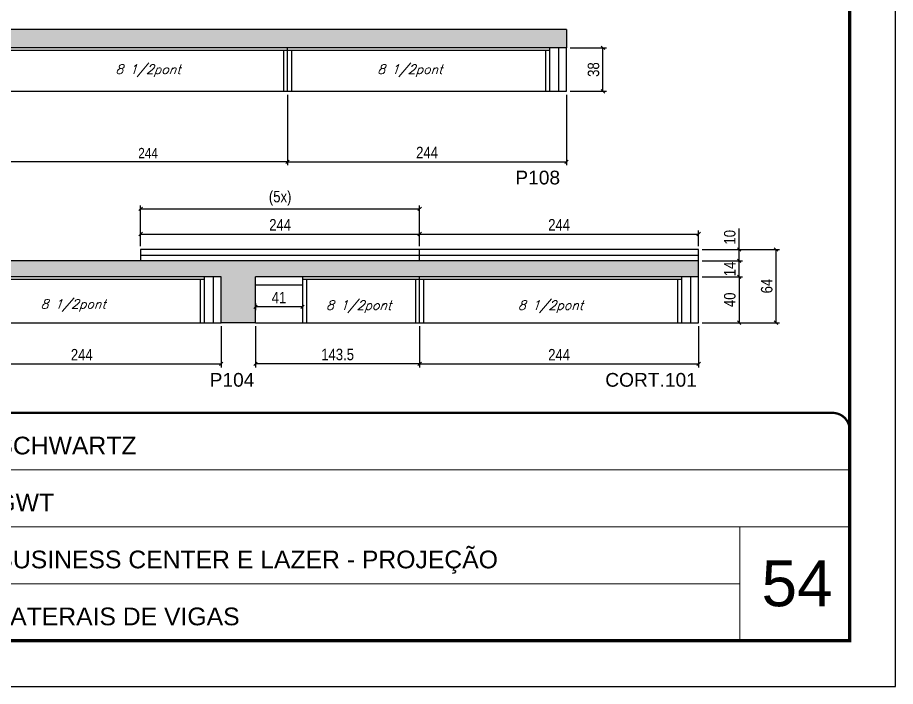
# Model space of a CAD drawing. Extents: x 2603 to 22413, y 1253 to 30260.
# Drawn here: x 4905 to 5673, y 13888 to 14473 of the extents above; entities that cross this region are included whole.
import ezdxf

# ---------------------------------------------------------------- set-up
doc = ezdxf.new("R2010")
doc.units = 0
doc.linetypes.add('CONTINUO', pattern=[0])
doc.linetypes.add('DASHED', pattern=[0.75, 0.5, -0.25])
for name, color, linetype in [('5', 5, 'Continuous'), ('COTA', 241, 'Continuous'), ('Painéis', 200, 'Continuous'), ('SARR_2.2x10', 60, 'Continuous'), ('SARR_2.2x7', 40, 'Continuous'), ('SARR_3.5x7', 81, 'Continuous'), ('texto', 7, 'Continuous')]:
    doc.layers.add(name, color=color, linetype=linetype)
for name, color, linetype, lineweight in [('CARIMBO', 255, 'Continuous', 9), ('Folhas', 255, 'Continuous', 9), ('SARRAFO DE PRESSAO', 251, 'DASHED', 9)]:
    doc.layers.add(name, color=color, linetype=linetype, lineweight=lineweight)
doc.layers.add('Laje_Perimetro', color=7, linetype='Continuous', plot=False)
doc.styles.add('ARIAL', font='arial.ttf')
doc.styles.add('COTA TECNICA', font='techl___.ttf', dxfattribs={"height": 10})
doc.styles.add('COTA TECNICA-50', font='techl___.ttf', dxfattribs={"height": 9})
doc.styles.add('Romans', font='romans.shx')
doc.styles.get("Standard").update_dxf_attribs({"font": 'arial.ttf'})
doc.dimstyles.new('COTA PAINEL-50', dxfattribs={"dimtxt": 9, "dimasz": 3, "dimexe": 3, "dimexo": 3, "dimgap": 3, "dimtad": 1, "dimdec": 1, "dimzin": 12, "dimdsep": 46, "dimtxsty": 'COTA TECNICA-50', "dimblk1": 'OBLIQUE', "dimblk2": 'OBLIQUE', "dimsah": 1, "dimcen": 0.9, "dimclrd": 4, "dimclre": 4, "dimclrt": 240, "dimadec": 1, "dimazin": 3, "dimtfac": 1, "dimtdec": 1, "dimtmove": 0, "dimatfit": 3, "dimfxl": 1, "dimtolj": 1, "dimtzin": 12, "dimarcsym": 0})
doc.dimstyles.new('PAINEL', dxfattribs={"dimtxt": 10, "dimasz": 3, "dimexe": 3, "dimexo": 3, "dimgap": 3, "dimtad": 1, "dimdec": 1, "dimzin": 12, "dimdsep": 46, "dimtxsty": 'COTA TECNICA', "dimblk1": 'OBLIQUE', "dimblk2": 'OBLIQUE', "dimsah": 1, "dimcen": 0.9, "dimclrd": 4, "dimclre": 4, "dimclrt": 240, "dimadec": 1, "dimazin": 3, "dimtfac": 1, "dimtdec": 1, "dimtmove": 0, "dimatfit": 3, "dimfxl": 1, "dimtolj": 1, "dimtzin": 12, "dimarcsym": 0})

# ---------------------------------------------------------------- blocks, each defined once
blk = doc.blocks.new('9999999999')
at = {"color": 30, "linetype": 'CONTINUO'}
for p, q in [((98564.56, 34379.64), (99583.98, 34379.64)), ((98564.56, 34329.83), (99487.98, 34329.83)), ((99583.98, 34329.83), (99487.98, 34329.83)), ((99487.98, 34329.83), (99487.98, 34230.21)), ((98564.56, 34280.02), (99487.98, 34280.02))]:
    blk.add_line(p, q, dxfattribs=at)
at = {"color": 30, "linetype": 'CONTINUO', "const_width": 2}
blk.add_lwpolyline([(99583.98, 34230.21), (99583.98, 34414.45, 0.414214), (99568.98, 34429.45), (98228.98, 34429.45, 0.414214), (98213.98, 34414.45), (98213.98, 34245.21, 0.414214), (98228.98, 34230.21), (99583.98, 34230.21)], format="xyb", dxfattribs=at)
at = {"layer": 'Folhas'}
blk.add_lwpolyline([(98138.98, 34190.21), (99623.98, 34190.21), (99623.98, 35240.21), (98138.98, 35240.21)], close=True, dxfattribs=at)
at = {"layer": 'Folhas', "color": 30, "const_width": 3}
blk.add_lwpolyline([(98213.98, 34230.21), (99583.98, 34230.21), (99583.98, 35200.21), (98213.98, 35200.21)], close=True, dxfattribs=at)
at = {"color": 7, "linetype": 'Continuous', "ltscale": 5, "style": 'ARIAL'}
for s, height, p in [('SCHWARTZ', 15.483, (98837.68, 34393.13)), ('GWT', 15.483, (98837.68, 34343.32)), ('BUSINESS CENTER E LAZER - PROJEÇÃO', 15.4829, (98837.68, 34293.51)), ('LATERAIS DE VIGAS', 15.4829, (98837.68, 34243.7))]:
    blk.add_text(s, height=height, dxfattribs=at).set_placement(p)
blk = doc.blocks.new('_Oblique')
at = {"color": 0, "linetype": 'ByBlock', "lineweight": -2}
blk.add_line((-0.5, -0.5), (0.5, 0.5), dxfattribs=at)
blk = doc.blocks.new('*D340')
at = {"layer": 'COTA', "color": 4, "linetype": 'ByBlock', "lineweight": -2, "transparency": 16777216}
for p, q in [((4897.34, 14405.17), (4897.34, 14343.58)), ((5141.34, 14405.17), (5141.34, 14343.58)), ((5141.34, 14346.58), (4897.34, 14346.58))]:
    blk.add_line(p, q, dxfattribs=at)
at = {"layer": 'Defpoints', "color": 0, "linetype": 'ByBlock', "transparency": 16777216}
for p in [(4897.34, 14408.17), (5141.34, 14408.17), (4897.34, 14346.58)]:
    blk.add_point(p, dxfattribs=at)
at = {"layer": 'COTA', "color": 4, "linetype": 'ByBlock', "lineweight": -2, "transparency": 16777216, "xscale": 3, "yscale": 3, "zscale": 3, "rotation": 180}
blk.add_blockref('_Oblique', (4897.34, 14346.58), dxfattribs=at)
at = {"layer": 'COTA', "color": 4, "linetype": 'ByBlock', "lineweight": -2, "transparency": 16777216, "xscale": 3, "yscale": 3, "zscale": 3}
blk.add_blockref('_Oblique', (5141.34, 14346.58), dxfattribs=at)
at = {"layer": 'COTA', "color": 240, "linetype": 'ByBlock', "transparency": 16777216, "insert": (5019.34, 14354.14), "char_height": 9, "attachment_point": 5, "style": 'COTA TECNICA-50'}
blk.add_mtext('\\A1;244', dxfattribs=at)
blk = doc.blocks.new('*D1832')
at = {"layer": 'COTA', "color": 4, "linetype": 'ByBlock', "lineweight": -2, "transparency": 16777216}
for p, q in [((5141.34, 14405.17), (5141.34, 14343.58)), ((5385.34, 14405.17), (5385.34, 14343.58)), ((5141.34, 14346.58), (5385.34, 14346.58))]:
    blk.add_line(p, q, dxfattribs=at)
at = {"layer": 'Defpoints', "color": 0, "linetype": 'ByBlock', "transparency": 16777216}
for p in [(5141.34, 14408.17), (5385.34, 14408.17), (5385.34, 14346.58)]:
    blk.add_point(p, dxfattribs=at)
at = {"layer": 'COTA', "color": 4, "linetype": 'ByBlock', "lineweight": -2, "transparency": 16777216, "xscale": 3, "yscale": 3, "zscale": 3, "rotation": 180}
blk.add_blockref('_Oblique', (5141.34, 14346.58), dxfattribs=at)
at = {"layer": 'COTA', "color": 4, "linetype": 'ByBlock', "lineweight": -2, "transparency": 16777216, "xscale": 3, "yscale": 3, "zscale": 3}
blk.add_blockref('_Oblique', (5385.34, 14346.58), dxfattribs=at)
at = {"layer": 'COTA', "color": 240, "linetype": 'ByBlock', "transparency": 16777216, "insert": (5263.34, 14354.65), "char_height": 10, "attachment_point": 5, "style": 'COTA TECNICA'}
blk.add_mtext('\\A1;244', dxfattribs=at)
blk = doc.blocks.new('*D1836')
at = {"layer": 'COTA', "color": 4, "linetype": 'ByBlock', "lineweight": -2, "transparency": 16777216}
for p, q in [((5256.84, 14202.83), (5256.84, 14166.74)), ((5500.84, 14202.83), (5500.84, 14166.74)), ((5256.84, 14169.74), (5500.84, 14169.74))]:
    blk.add_line(p, q, dxfattribs=at)
at = {"layer": 'Defpoints', "color": 0, "linetype": 'ByBlock', "transparency": 16777216}
for p in [(5256.84, 14205.83), (5500.84, 14205.83), (5500.84, 14169.74)]:
    blk.add_point(p, dxfattribs=at)
at = {"layer": 'COTA', "color": 4, "linetype": 'ByBlock', "lineweight": -2, "transparency": 16777216, "xscale": 3, "yscale": 3, "zscale": 3, "rotation": 180}
blk.add_blockref('_Oblique', (5256.84, 14169.74), dxfattribs=at)
at = {"layer": 'COTA', "color": 4, "linetype": 'ByBlock', "lineweight": -2, "transparency": 16777216, "xscale": 3, "yscale": 3, "zscale": 3}
blk.add_blockref('_Oblique', (5500.84, 14169.74), dxfattribs=at)
at = {"layer": 'COTA', "color": 240, "linetype": 'ByBlock', "transparency": 16777216, "insert": (5378.84, 14177.81), "char_height": 10, "attachment_point": 5, "style": 'COTA TECNICA'}
blk.add_mtext('\\A1;244', dxfattribs=at)
blk = doc.blocks.new('*D1837')
at = {"layer": 'COTA', "color": 4, "linetype": 'ByBlock', "lineweight": -2, "transparency": 16777216}
for p, q in [((5113.34, 14202.83), (5113.34, 14166.74)), ((5256.84, 14202.83), (5256.84, 14166.74)), ((5256.84, 14169.74), (5113.34, 14169.74))]:
    blk.add_line(p, q, dxfattribs=at)
at = {"layer": 'Defpoints', "color": 0, "linetype": 'ByBlock', "transparency": 16777216}
for p in [(5113.34, 14205.83), (5256.84, 14205.83), (5113.34, 14169.74)]:
    blk.add_point(p, dxfattribs=at)
at = {"layer": 'COTA', "color": 4, "linetype": 'ByBlock', "lineweight": -2, "transparency": 16777216, "xscale": 3, "yscale": 3, "zscale": 3, "rotation": 180}
blk.add_blockref('_Oblique', (5113.34, 14169.74), dxfattribs=at)
at = {"layer": 'COTA', "color": 4, "linetype": 'ByBlock', "lineweight": -2, "transparency": 16777216, "xscale": 3, "yscale": 3, "zscale": 3}
blk.add_blockref('_Oblique', (5256.84, 14169.74), dxfattribs=at)
at = {"layer": 'COTA', "color": 240, "linetype": 'ByBlock', "transparency": 16777216, "insert": (5185.09, 14177.96), "char_height": 10, "attachment_point": 5, "style": 'COTA TECNICA'}
blk.add_mtext('\\A1;143.5', dxfattribs=at)
blk = doc.blocks.new('*D1867')
at = {"layer": 'COTA', "color": 4, "linetype": 'ByBlock', "lineweight": -2, "transparency": 16777216}
for p, q in [((4839.34, 14202.83), (4839.34, 14166.74)), ((5083.34, 14202.83), (5083.34, 14166.74)), ((4839.34, 14169.74), (5083.34, 14169.74))]:
    blk.add_line(p, q, dxfattribs=at)
at = {"layer": 'Defpoints', "color": 0, "linetype": 'ByBlock', "transparency": 16777216}
for p in [(4839.34, 14205.83), (5083.34, 14205.83), (5083.34, 14169.74)]:
    blk.add_point(p, dxfattribs=at)
at = {"layer": 'COTA', "color": 4, "linetype": 'ByBlock', "lineweight": -2, "transparency": 16777216, "xscale": 3, "yscale": 3, "zscale": 3, "rotation": 180}
blk.add_blockref('_Oblique', (4839.34, 14169.74), dxfattribs=at)
at = {"layer": 'COTA', "color": 4, "linetype": 'ByBlock', "lineweight": -2, "transparency": 16777216, "xscale": 3, "yscale": 3, "zscale": 3}
blk.add_blockref('_Oblique', (5083.34, 14169.74), dxfattribs=at)
at = {"layer": 'COTA', "color": 240, "linetype": 'ByBlock', "transparency": 16777216, "insert": (4961.34, 14177.81), "char_height": 10, "attachment_point": 5, "style": 'COTA TECNICA'}
blk.add_mtext('\\A1;244', dxfattribs=at)
blk = doc.blocks.new('*D1870')
at = {"layer": 'COTA', "color": 4, "linetype": 'ByBlock', "lineweight": -2, "transparency": 16777216}
for p, q in [((5113.34, 14222.83), (5113.34, 14216.67)), ((5154.34, 14219.67), (5113.34, 14219.67)), ((5154.34, 14222.83), (5154.34, 14216.67))]:
    blk.add_line(p, q, dxfattribs=at)
at = {"layer": 'Defpoints', "color": 0, "linetype": 'ByBlock', "transparency": 16777216}
for p in [(5113.34, 14225.83), (5113.34, 14219.67), (5154.34, 14225.83)]:
    blk.add_point(p, dxfattribs=at)
at = {"layer": 'COTA', "color": 4, "linetype": 'ByBlock', "lineweight": -2, "transparency": 16777216, "xscale": 3, "yscale": 3, "zscale": 3, "rotation": 180}
blk.add_blockref('_Oblique', (5113.34, 14219.67), dxfattribs=at)
at = {"layer": 'COTA', "color": 4, "linetype": 'ByBlock', "lineweight": -2, "transparency": 16777216, "xscale": 3, "yscale": 3, "zscale": 3}
blk.add_blockref('_Oblique', (5154.34, 14219.67), dxfattribs=at)
at = {"layer": 'COTA', "color": 240, "linetype": 'ByBlock', "transparency": 16777216, "insert": (5133.84, 14227.75), "char_height": 10, "attachment_point": 5, "style": 'COTA TECNICA'}
blk.add_mtext('\\A1;41', dxfattribs=at)
blk = doc.blocks.new('*D344')
at = {"layer": 'COTA', "color": 4, "linetype": 'ByBlock', "lineweight": -2, "transparency": 16777216}
for p, q in [((5503.84, 14245.83), (5539.23, 14245.83)), ((5536.23, 14245.83), (5536.23, 14205.83)), ((5503.84, 14205.83), (5539.23, 14205.83))]:
    blk.add_line(p, q, dxfattribs=at)
at = {"layer": 'Defpoints', "color": 0, "linetype": 'ByBlock', "transparency": 16777216}
for p in [(5500.84, 14245.83), (5500.84, 14205.83), (5536.23, 14205.83)]:
    blk.add_point(p, dxfattribs=at)
at = {"layer": 'COTA', "color": 4, "linetype": 'ByBlock', "lineweight": -2, "transparency": 16777216, "xscale": 3, "yscale": 3, "zscale": 3}
for p, rotation in [((5536.23, 14245.83), 90), ((5536.23, 14205.83), 270)]:
    blk.add_blockref('_Oblique', p, dxfattribs=dict(at, rotation=rotation))
at = {"layer": 'COTA', "color": 240, "linetype": 'ByBlock', "transparency": 16777216, "insert": (5528.12, 14225.83), "char_height": 10, "attachment_point": 5, "rotation": 90, "style": 'COTA TECNICA'}
blk.add_mtext('\\A1;40', dxfattribs=at)
blk = doc.blocks.new('*D345')
at = {"layer": 'COTA', "color": 4, "linetype": 'ByBlock', "lineweight": -2, "transparency": 16777216}
for p, q in [((5503.84, 14259.83), (5539.23, 14259.83)), ((5536.23, 14245.83), (5536.23, 14259.83)), ((5503.84, 14245.83), (5539.23, 14245.83))]:
    blk.add_line(p, q, dxfattribs=at)
at = {"layer": 'Defpoints', "color": 0, "linetype": 'ByBlock', "transparency": 16777216}
for p in [(5500.84, 14259.83), (5536.23, 14259.83), (5500.84, 14245.83)]:
    blk.add_point(p, dxfattribs=at)
at = {"layer": 'COTA', "color": 4, "linetype": 'ByBlock', "lineweight": -2, "transparency": 16777216, "xscale": 3, "yscale": 3, "zscale": 3}
for p, rotation in [((5536.23, 14259.83), 90), ((5536.23, 14245.83), 270)]:
    blk.add_blockref('_Oblique', p, dxfattribs=dict(at, rotation=rotation))
at = {"layer": 'COTA', "color": 240, "linetype": 'ByBlock', "transparency": 16777216, "insert": (5528.15, 14252.83), "char_height": 10, "attachment_point": 5, "rotation": 90, "style": 'COTA TECNICA'}
blk.add_mtext('\\A1;14', dxfattribs=at)
blk = doc.blocks.new('*D346')
at = {"layer": 'COTA', "color": 4, "linetype": 'ByBlock', "lineweight": -2, "transparency": 16777216}
for p, q in [((5503.84, 14269.83), (5571.54, 14269.83)), ((5568.54, 14205.83), (5568.54, 14269.83)), ((5503.84, 14205.83), (5571.54, 14205.83))]:
    blk.add_line(p, q, dxfattribs=at)
at = {"layer": 'Defpoints', "color": 0, "linetype": 'ByBlock', "transparency": 16777216}
for p in [(5500.84, 14269.83), (5568.54, 14269.83), (5500.84, 14205.83)]:
    blk.add_point(p, dxfattribs=at)
at = {"layer": 'COTA', "color": 4, "linetype": 'ByBlock', "lineweight": -2, "transparency": 16777216, "xscale": 3, "yscale": 3, "zscale": 3}
for p, rotation in [((5568.54, 14269.83), 90), ((5568.54, 14205.83), 270)]:
    blk.add_blockref('_Oblique', p, dxfattribs=dict(at, rotation=rotation))
at = {"layer": 'COTA', "color": 240, "linetype": 'ByBlock', "transparency": 16777216, "insert": (5560.44, 14237.83), "char_height": 10, "attachment_point": 5, "rotation": 90, "style": 'COTA TECNICA'}
blk.add_mtext('\\A1;64', dxfattribs=at)
blk = doc.blocks.new('*D1875')
at = {"layer": 'COTA', "color": 4, "linetype": 'ByBlock', "lineweight": -2, "transparency": 16777216}
for p, q in [((5012.84, 14272.83), (5012.84, 14286.36)), ((5012.84, 14283.36), (5256.84, 14283.36)), ((5256.84, 14272.83), (5256.84, 14286.36))]:
    blk.add_line(p, q, dxfattribs=at)
at = {"layer": 'Defpoints', "color": 0, "linetype": 'ByBlock', "transparency": 16777216}
for p in [(5256.84, 14283.36), (5012.84, 14269.83), (5256.84, 14269.83)]:
    blk.add_point(p, dxfattribs=at)
at = {"layer": 'COTA', "color": 4, "linetype": 'ByBlock', "lineweight": -2, "transparency": 16777216, "xscale": 3, "yscale": 3, "zscale": 3, "rotation": 180}
blk.add_blockref('_Oblique', (5012.84, 14283.36), dxfattribs=at)
at = {"layer": 'COTA', "color": 4, "linetype": 'ByBlock', "lineweight": -2, "transparency": 16777216, "xscale": 3, "yscale": 3, "zscale": 3}
blk.add_blockref('_Oblique', (5256.84, 14283.36), dxfattribs=at)
at = {"layer": 'COTA', "color": 240, "linetype": 'ByBlock', "transparency": 16777216, "insert": (5134.84, 14291.43), "char_height": 10, "attachment_point": 5, "style": 'COTA TECNICA'}
blk.add_mtext('\\A1;244', dxfattribs=at)
blk = doc.blocks.new('*D1876')
at = {"layer": 'COTA', "color": 4, "linetype": 'ByBlock', "lineweight": -2, "transparency": 16777216}
for p, q in [((5256.84, 14272.83), (5256.84, 14286.36)), ((5256.84, 14283.36), (5500.84, 14283.36)), ((5500.84, 14272.83), (5500.84, 14286.36))]:
    blk.add_line(p, q, dxfattribs=at)
at = {"layer": 'Defpoints', "color": 0, "linetype": 'ByBlock', "transparency": 16777216}
for p in [(5500.84, 14283.36), (5256.84, 14269.83), (5500.84, 14269.83)]:
    blk.add_point(p, dxfattribs=at)
at = {"layer": 'COTA', "color": 4, "linetype": 'ByBlock', "lineweight": -2, "transparency": 16777216, "xscale": 3, "yscale": 3, "zscale": 3, "rotation": 180}
blk.add_blockref('_Oblique', (5256.84, 14283.36), dxfattribs=at)
at = {"layer": 'COTA', "color": 4, "linetype": 'ByBlock', "lineweight": -2, "transparency": 16777216, "xscale": 3, "yscale": 3, "zscale": 3}
blk.add_blockref('_Oblique', (5500.84, 14283.36), dxfattribs=at)
at = {"layer": 'COTA', "color": 240, "linetype": 'ByBlock', "transparency": 16777216, "insert": (5378.84, 14291.43), "char_height": 10, "attachment_point": 5, "style": 'COTA TECNICA'}
blk.add_mtext('\\A1;244', dxfattribs=at)
blk = doc.blocks.new('*D1877')
at = {"layer": 'COTA', "color": 4, "linetype": 'ByBlock', "lineweight": -2, "transparency": 16777216}
for p, q in [((5536.23, 14269.83), (5536.23, 14288.26)), ((5503.84, 14269.83), (5539.23, 14269.83)), ((5536.23, 14259.83), (5536.23, 14269.83)), ((5503.84, 14259.83), (5539.23, 14259.83))]:
    blk.add_line(p, q, dxfattribs=at)
at = {"layer": 'Defpoints', "color": 0, "linetype": 'ByBlock', "transparency": 16777216}
for p in [(5500.84, 14269.83), (5536.23, 14269.83), (5500.84, 14259.83)]:
    blk.add_point(p, dxfattribs=at)
at = {"layer": 'COTA', "color": 4, "linetype": 'ByBlock', "lineweight": -2, "transparency": 16777216, "xscale": 3, "yscale": 3, "zscale": 3}
for p, rotation in [((5536.23, 14269.83), 90), ((5536.23, 14259.83), 270)]:
    blk.add_blockref('_Oblique', p, dxfattribs=dict(at, rotation=rotation))
at = {"layer": 'COTA', "color": 240, "linetype": 'ByBlock', "transparency": 16777216, "insert": (5528.12, 14280.54), "char_height": 10, "attachment_point": 5, "rotation": 90, "style": 'COTA TECNICA'}
blk.add_mtext('\\A1;10', dxfattribs=at)
blk = doc.blocks.new('*D1878')
at = {"layer": 'COTA', "color": 4, "linetype": 'ByBlock', "lineweight": -2, "transparency": 16777216}
for p, q in [((5012.84, 14272.83), (5012.84, 14308.38)), ((5012.84, 14305.38), (5256.84, 14305.38)), ((5256.84, 14272.83), (5256.84, 14308.38))]:
    blk.add_line(p, q, dxfattribs=at)
at = {"layer": 'Defpoints', "color": 0, "linetype": 'ByBlock', "transparency": 16777216}
for p in [(5256.84, 14305.38), (5012.84, 14269.83), (5256.84, 14269.83)]:
    blk.add_point(p, dxfattribs=at)
at = {"layer": 'COTA', "color": 4, "linetype": 'ByBlock', "lineweight": -2, "transparency": 16777216, "xscale": 3, "yscale": 3, "zscale": 3, "rotation": 180}
blk.add_blockref('_Oblique', (5012.84, 14305.38), dxfattribs=at)
at = {"layer": 'COTA', "color": 4, "linetype": 'ByBlock', "lineweight": -2, "transparency": 16777216, "xscale": 3, "yscale": 3, "zscale": 3}
blk.add_blockref('_Oblique', (5256.84, 14305.38), dxfattribs=at)
at = {"layer": 'COTA', "color": 240, "linetype": 'ByBlock', "transparency": 16777216, "insert": (5134.84, 14314.6), "char_height": 10, "attachment_point": 5, "style": 'COTA TECNICA'}
blk.add_mtext('\\A1;(5x)', dxfattribs=at)
blk = doc.blocks.new('*D3290')
at = {"layer": 'COTA', "color": 4, "lineweight": -2, "transparency": 16777216}
for p, q in [((5388.34, 14446.17), (5420.16, 14446.17)), ((5417.16, 14408.17), (5417.16, 14446.17)), ((5388.34, 14408.17), (5420.16, 14408.17))]:
    blk.add_line(p, q, dxfattribs=at)
at = {"layer": 'Defpoints', "color": 0, "transparency": 16777216}
for p in [(5385.34, 14446.17), (5417.16, 14446.17), (5385.34, 14408.17)]:
    blk.add_point(p, dxfattribs=at)
at = {"layer": 'COTA', "color": 4, "lineweight": -2, "transparency": 16777216, "xscale": 3, "yscale": 3, "zscale": 3}
for p, rotation in [((5417.16, 14446.17), 90), ((5417.16, 14408.17), 270)]:
    blk.add_blockref('_Oblique', p, dxfattribs=dict(at, rotation=rotation))
at = {"layer": 'COTA', "color": 240, "transparency": 16777216, "insert": (5408.92, 14427.17), "char_height": 10, "attachment_point": 5, "rotation": 90, "style": 'COTA TECNICA'}
blk.add_mtext('\\A1;38', dxfattribs=at)

msp = doc.modelspace()

# ---------------------------------------------------------------- hatches: boundary and pattern name
at = {"layer": 'COTA', "linetype": 'ByBlock'}
h = msp.add_hatch(dxfattribs=at)
h.set_pattern_fill('AR-CONC', color=256, scale=0.03)
h.set_pattern_definition([(50, (-126083.1287, -6396.453), (5.46554007, -0.47817257), [0.5715, -6.2865]), (355, (-126083.1287, -6396.453), (-1.05730264, 5.73170536), [0.4572, -5.02921753]), (100.4514447, (-126082.673, -6396.493), (4.40823741, 5.25353256), [0.48570026, -5.34270734]), (46.1842, (-126083.129, -6394.929), (8.13237123, -1.26126984), [0.85725, -9.42975]), (96.6355576, (-126082.451, -6395.034), (7.122124, 7.42278374), [0.7285507, -8.01406824]), (351.184151, (-126083.129, -6394.929), (7.122124, 7.42278374), [0.685799, -7.54379196]), (21, (-126082.3667, -6395.31), (4.54843174, -3.06795595), [0.5715, -6.2865]), (326, (-126082.3667, -6395.31), (1.85406085, 5.52563898), [0.4572, -5.0292]), (71.451445, (-126081.9876, -6395.566), (6.40249258, 2.45768307), [0.48570026, -5.34269813]), (37.5, (-126083.1287, -6396.453), (0.092658098, 2.536651166), [0, -4.96824, 0, -5.1054, 0, -5.04825]), (7.5, (-126083.1287, -6396.453), (2.004589875, 3.005417245), [0, -2.91084, 0, -4.85394, 0, -1.92405]), (327.5, (-126084.828, -6396.453), (4.067717855, -0.17186232), [0, -1.905, 0, -5.9436, 0, -7.8867]), (317.5, (-126085.59, -6396.453), (4.44387544, 0.76279473), [0, -2.4765, 0, -3.94716, 0, -5.6007])])
h.paths.add_polyline_path([(4643.34, 14462.17), (4643.34, 14446.17), (5385.34, 14446.17), (5385.34, 14462.17)])
h = msp.add_hatch(dxfattribs=at)
h.set_pattern_fill('AR-CONC', color=256, scale=0.03)
h.set_pattern_definition([(50, (-129311.1966, -7087.383), (5.46554007, -0.47817257), [0.5715, -6.2865]), (355, (-129311.1966, -7087.383), (-1.05730264, 5.73170536), [0.4572, -5.02921753]), (100.4514447, (-129310.741, -7087.423), (4.40823741, 5.25353256), [0.48570026, -5.34270734]), (46.1842, (-129311.1966, -7085.859), (8.13237123, -1.26126984), [0.85725, -9.42975]), (96.6355576, (-129310.519, -7085.964), (7.122124, 7.42278374), [0.7285507, -8.01406824]), (351.184151, (-129311.1966, -7085.859), (7.122124, 7.42278374), [0.685799, -7.54379196]), (21, (-129310.4346, -7086.24), (4.54843174, -3.06795595), [0.5715, -6.2865]), (326, (-129310.4346, -7086.24), (1.85406085, 5.52563898), [0.4572, -5.0292]), (71.451445, (-129310.0555, -7086.4956), (6.40249258, 2.45768307), [0.48570026, -5.34269813]), (37.5, (-129311.1966, -7087.383), (0.092658098, 2.536651166), [0, -4.96824, 0, -5.1054, 0, -5.04825]), (7.5, (-129311.1966, -7087.383), (2.004589875, 3.005417245), [0, -2.91084, 0, -4.85394, 0, -1.92405]), (327.5, (-129312.8958, -7087.383), (4.067717855, -0.17186232), [0, -1.905, 0, -5.9436, 0, -7.8867]), (317.5, (-129313.6578, -7087.383), (4.44387544, 0.76279473), [0, -2.4765, 0, -3.94716, 0, -5.6007])])
h.paths.add_polyline_path([(4643.34, 14259.83), (4643.34, 14245.83), (5083.34, 14245.83), (5083.34, 14205.83), (5113.34, 14205.83), (5113.34, 14245.83), (5500.84, 14245.83), (5500.84, 14259.83)])

# ---------------------------------------------------------------- linework, layer by layer
for p, q in [((5385.34, 14462.17), (4824.84, 14462.17)), ((5385.34, 14462.17), (5385.34, 14446.17)), ((5012.84, 14259.83), (4643.34, 14259.83)), ((5500.84, 14245.83), (5500.84, 14259.83)), ((5113.34, 14205.83), (5083.34, 14205.83))]:
    msp.add_line(p, q, dxfattribs=at)
at = {"layer": 'Laje_Perimetro'}
msp.add_lwpolyline([(5672.97, 14937.7), (4187.97, 14937.7), (4187.97, 13887.7), (5672.97, 13887.7)], close=True, dxfattribs=at)
at = {"layer": 'Painéis', "linetype": 'Continuous'}
for p, q in [((5385.34, 14446.17), (4643.34, 14446.17)), ((5141.34, 14408.17), (5141.34, 14446.17)), ((5385.34, 14408.17), (5385.34, 14446.17)), ((4643.34, 14408.17), (5385.34, 14408.17)), ((5500.84, 14269.83), (5012.84, 14269.83)), ((5012.84, 14269.83), (5012.84, 14259.83)), ((5256.84, 14259.83), (5256.84, 14269.83)), ((5500.84, 14259.83), (5500.84, 14269.83)), ((5500.84, 14259.83), (5012.84, 14259.83)), ((5083.34, 14245.83), (4643.34, 14245.83)), ((5083.34, 14205.83), (5083.34, 14245.83)), ((5500.84, 14245.83), (5113.34, 14245.83)), ((5113.34, 14205.83), (5113.34, 14245.83)), ((5256.84, 14205.83), (5256.84, 14245.83)), ((5500.84, 14205.83), (5500.84, 14245.83)), ((4643.34, 14205.83), (5083.34, 14205.83)), ((5113.34, 14205.83), (5500.84, 14205.83))]:
    msp.add_line(p, q, dxfattribs=at)
at = {"layer": 'SARR_2.2x10', "linetype": 'ByBlock'}
for p, q in [((5012.84, 14264.83), (5256.84, 14264.83)), ((5256.84, 14264.83), (5500.84, 14264.83))]:
    msp.add_line(p, q, dxfattribs=at)
at = {"layer": 'SARR_2.2x7', "linetype": 'Continuous'}
for p, q in [((5141.34, 14443.97), (4897.34, 14443.97)), ((5370.34, 14443.97), (5141.34, 14443.97)), ((5378.34, 14446.17), (5378.34, 14408.17)), ((5068.34, 14243.63), (4839.34, 14243.63)), ((5076.34, 14245.83), (5076.34, 14205.83)), ((5256.84, 14243.63), (5154.34, 14243.63)), ((5485.84, 14243.63), (5256.84, 14243.63)), ((5493.84, 14245.83), (5493.84, 14205.83)), ((5113.34, 14238.83), (5154.34, 14238.83))]:
    msp.add_line(p, q, dxfattribs=at)
at = {"layer": 'SARR_3.5x7'}
for p, q in [((5137.84, 14443.97), (5137.84, 14408.17)), ((5144.84, 14443.97), (5144.84, 14408.17)), ((5366.84, 14443.97), (5366.84, 14408.17)), ((5370.34, 14446.17), (5370.34, 14408.17)), ((5064.84, 14243.63), (5064.84, 14205.83)), ((5068.34, 14245.83), (5068.34, 14205.83)), ((5154.34, 14245.83), (5154.34, 14205.83)), ((5157.84, 14243.63), (5157.84, 14205.83)), ((5253.34, 14243.63), (5253.34, 14205.83)), ((5260.34, 14243.63), (5260.34, 14205.83)), ((5482.34, 14243.63), (5482.34, 14205.83)), ((5485.84, 14245.83), (5485.84, 14205.83))]:
    msp.add_line(p, q, dxfattribs=at)

# ---------------------------------------------------------------- block references
at = {"layer": 'SARRAFO DE PRESSAO', "color": 6, "linetype": 'ByBlock'}
msp.add_blockref('9999999999', (-93951.01, -20302.51), dxfattribs=at)

# ---------------------------------------------------------------- texts
at = {"layer": '5', "linetype": 'Continuous'}
for s, rotation, p in [('P108', 359.99996, (5340.52, 14326.75)), ('P104', 0.00004, (5073.16, 14149.84)), ('CORT.101', 0.00004, (5419.17, 14149.84))]:
    msp.add_text(s, height=12, rotation=rotation, dxfattribs=at).set_placement(p)
at = {"layer": 'CARIMBO', "style": 'ARIAL'}
msp.add_text('54', height=40, dxfattribs=at).set_placement((5555.83, 13957.84))
at = {"layer": 'texto', "color": 2, "char_height": 8, "attachment_point": 5, "style": 'Romans'}
for insert in [(5019.34, 14426.17), (5248.34, 14426.17), (4953.84, 14220.83), (5203.59, 14219.83), (5371.34, 14219.83)]:
    msp.add_mtext('{\\Q19;\\C256;8 1/2pont}', dxfattribs=dict(at, insert=insert))

# ---------------------------------------------------------------- dimensions: what is measured, and where the dimension line sits
at = {"layer": 'COTA'}
dim = msp.add_linear_dim(base=(5417.16, 14446.17), p1=(5385.34, 14408.17), p2=(5385.34, 14446.17), angle=90, dimstyle='PAINEL', dxfattribs=at)
dim.commit()
dim.dimension.update_dxf_attribs({"geometry": '*D3290', "text_midpoint": (5408.92, 14427.17)})
at = {"layer": 'COTA', "linetype": 'ByBlock'}
for base, p1, p2, dimstyle, override, picture, middle in [((4897.34, 14346.58), (5141.34, 14408.17), (4897.34, 14408.17), 'COTA PAINEL-50', {"dimarcsym": 1}, '*D340', (5019.34, 14354.14)), ((5500.84, 14283.36), (5256.84, 14269.83), (5500.84, 14269.83), 'PAINEL', {"dimtmove": 1}, '*D1876', (5378.84, 14291.43))]:
    dim = msp.add_linear_dim(base=base, p1=p1, p2=p2, dimstyle=dimstyle, override=override, dxfattribs=at)
    dim.commit()
    dim.dimension.update_dxf_attribs({"geometry": picture, "text_midpoint": middle})
for base, p1, p2, picture, middle in [((5385.34, 14346.58), (5141.34, 14408.17), (5385.34, 14408.17), '*D1832', (5263.34, 14354.65)), ((5256.84, 14283.36), (5012.84, 14269.83), (5256.84, 14269.83), '*D1875', (5134.84, 14291.43)), ((5083.34, 14169.74), (4839.34, 14205.83), (5083.34, 14205.83), '*D1867', (4961.34, 14177.81)), ((5500.84, 14169.74), (5256.84, 14205.83), (5500.84, 14205.83), '*D1836', (5378.84, 14177.81))]:
    dim = msp.add_linear_dim(base=base, p1=p1, p2=p2, dimstyle='PAINEL', dxfattribs=at)
    dim.commit()
    dim.dimension.update_dxf_attribs({"geometry": picture, "text_midpoint": middle})
dim = msp.add_linear_dim(base=(5256.84, 14305.38), p1=(5012.84, 14269.83), p2=(5256.84, 14269.83), text='(5x)', dimstyle='PAINEL', dxfattribs=at)
dim.commit()
dim.dimension.update_dxf_attribs({"geometry": '*D1878', "text_midpoint": (5134.84, 14314.6)})
for base, p1, p2, angle, picture, middle in [((5536.23, 14269.83), (5500.84, 14259.83), (5500.84, 14269.83), 90, '*D1877', (5528.12, 14280.54)), ((5568.54, 14269.83), (5500.84, 14205.83), (5500.84, 14269.83), 90, '*D346', (5560.44, 14237.83)), ((5536.23, 14205.83), (5500.84, 14245.83), (5500.84, 14205.83), 90, '*D344', (5528.12, 14225.83)), ((5113.34, 14219.67), (5154.34, 14225.83), (5113.34, 14225.83), 180, '*D1870', (5133.84, 14227.75)), ((5113.34, 14169.74), (5256.84, 14205.83), (5113.34, 14205.83), 180, '*D1837', (5185.09, 14177.96))]:
    dim = msp.add_linear_dim(base=base, p1=p1, p2=p2, angle=angle, dimstyle='PAINEL', dxfattribs=at)
    dim.commit()
    dim.dimension.update_dxf_attribs({"geometry": picture, "text_midpoint": middle})
dim = msp.add_linear_dim(base=(5536.23, 14259.83), p1=(5500.84, 14245.83), p2=(5500.84, 14259.83), angle=90, dimstyle='PAINEL', dxfattribs=at)
dim.commit()
dim.dimension.update_dxf_attribs({"geometry": '*D345', "text_midpoint": (5536.23, 14252.83), "dimtype": 160})

doc.saveas('drawing.dxf')
